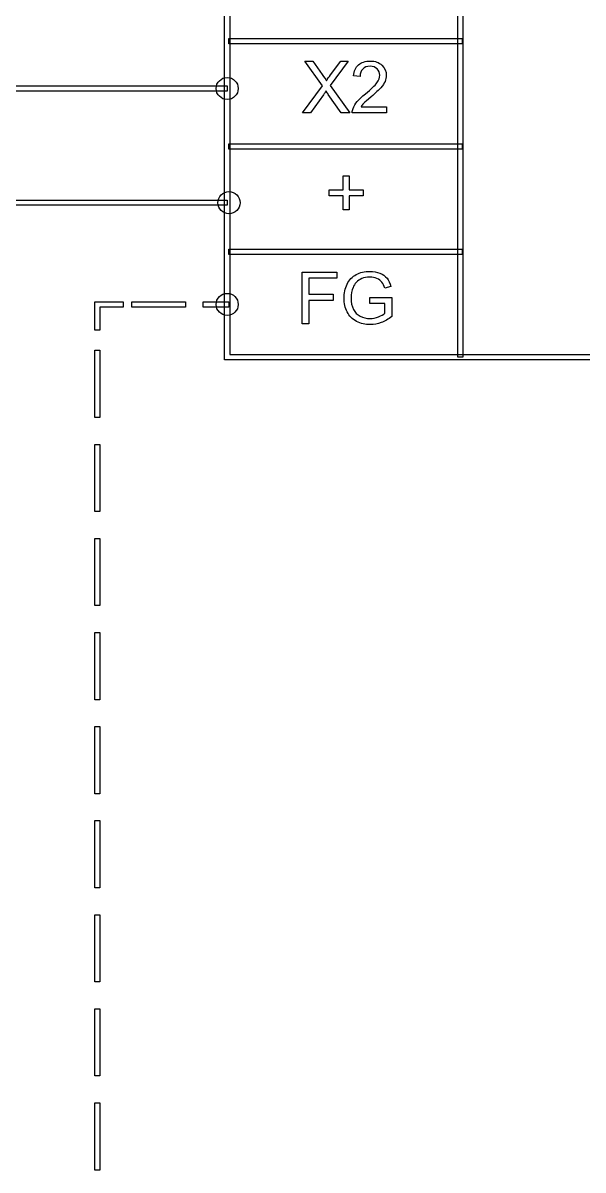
# Model space of a CAD drawing. Extents: x 55 to 793, y 34 to 1048.
# Drawn here: x 394.5 to 467.1, y 624.4 to 773.1 of the extents above; entities that cross this region are included whole.
import ezdxf

# ---------------------------------------------------------------- set-up
doc = ezdxf.new("R2010")
doc.units = 0
doc.layers.add('1', color=7, linetype='CONTINUOUS')

msp = doc.modelspace()

# ---------------------------------------------------------------- linework, layer by layer
at = {"layer": '1', "color": 7}
for points in [[(420.659676, 729.436381), (420.659676, 882.215017), (549.216966, 882.215017), (549.216966, 729.436381), (548.552899, 881.54835), (421.326342, 881.54835), (421.326342, 730.103047), (548.883632, 730.103047), (548.550299, 729.769714), (549.216966, 729.436381), (548.883632, 729.436381)], [(450.884795, 729.770082), (450.884795, 852.324767), (420.99417, 852.324767), (420.99417, 852.991433), (451.551461, 852.991433), (451.551461, 729.770082)], [(421.226212, 770.398097), (421.226212, 771.064763), (451.45017, 771.064763), (451.45017, 770.398097)], [(421.226212, 756.744767), (421.226212, 757.411433), (451.45017, 757.411433), (451.45017, 756.744767)], [(436.036099, 748.849044), (436.036099, 750.681056), (434.217718, 750.681056), (434.217718, 751.446672), (436.036099, 751.446672), (436.036099, 753.265012), (436.810847, 753.265012), (436.810847, 751.446672), (438.629228, 751.446672), (438.629228, 750.681056), (436.810847, 750.681056), (436.810847, 748.849044)], [(421.226212, 743.090097), (421.226212, 743.756763), (451.45017, 743.756763), (451.45017, 743.090097)], [(430.71177, 734.095792), (430.71177, 740.77671), (435.218985, 740.77671), (435.218985, 739.988307), (431.595895, 739.988307), (431.595895, 737.919319), (434.731349, 737.919319), (434.731349, 737.130916), (431.595895, 737.130916), (431.595895, 734.095792)], [(403.827503, 733.263437), (403.827503, 736.930103), (407.49417, 736.930103), (407.49417, 736.263437), (404.49417, 736.263437), (404.49417, 733.263437)], [(408.651209, 736.263437), (408.651209, 736.930103), (415.5835, 736.930103), (415.5835, 736.263437)], [(417.894167, 736.263437), (417.894167, 736.930103), (421.2275, 736.930103), (421.2275, 736.263437)], [(403.827497, 721.943097), (403.827497, 730.65143), (404.494163, 730.65143), (404.494163, 721.943097)], [(403.827497, 709.747785), (403.827497, 718.458722), (404.494163, 718.458722), (404.494163, 709.747785)], [(403.827497, 697.555076), (403.827497, 706.263409), (404.494163, 706.263409), (404.494163, 697.555076)], [(403.827497, 685.359764), (403.827497, 694.070702), (404.494163, 694.070702), (404.494163, 685.359764)], [(403.827497, 673.167057), (403.827497, 681.87539), (404.494163, 681.87539), (404.494163, 673.167057)], [(403.827497, 660.974349), (403.827497, 669.682682), (404.494163, 669.682682), (404.494163, 660.974349)], [(403.827497, 648.779036), (403.827497, 657.489973), (404.494163, 657.489973), (404.494163, 648.779036)], [(403.827497, 636.586328), (403.827497, 645.294661), (404.494163, 645.294661), (404.494163, 636.586328)], [(403.827497, 624.391017), (403.827497, 633.101954), (404.494163, 633.101954), (404.494163, 624.391017)]]:
    msp.add_lwpolyline(points, close=True, dxfattribs=at)
for points in [[(430.752495, 761.442169), (433.33651, 764.923902), (431.057837, 768.123087), (432.110584, 768.123087), (433.322838, 766.409564)], [(434.389256, 766.35032), (435.733673, 768.123087), (436.695273, 768.123087), (434.34824, 764.974033), (436.877567, 761.442169), (435.783804, 761.442169), (434.102144, 763.825607)], [(438.217499, 766.131572), (437.37439, 766.218156)], [(393.551463, 764.926103), (420.99417, 764.926103), (420.99417, 764.259437), (393.022816, 764.259437), (393.022816, 764.59277)], [(433.491459, 763.77092), (431.814356, 761.442169), (430.752495, 761.442169)], [(441.635508, 762.230572), (441.635508, 761.442169), (437.219441, 761.442169)], [(438.358777, 762.230572), (441.635508, 762.230572)], [(393.551463, 750.120763), (420.99417, 750.120763), (420.99417, 749.454097), (393.022816, 749.454097), (393.022816, 749.78743)], [(442.223253, 738.908241), (441.425717, 738.689493)], [(439.493403, 736.716206), (439.493403, 737.500052), (442.323515, 737.504585), (442.323515, 735.025446)], [(441.457619, 735.472078), (441.457619, 736.716206), (439.493403, 736.716206)]]:
    msp.add_lwpolyline(points, dxfattribs=at)
for points in [[(437.37439, 766.218156), (437.432116, 766.847056), (437.649349, 767.325567), (438.02609, 767.653689)], [(438.02609, 767.653689), (438.402831, 767.984848), (438.908696, 768.150428), (439.543686, 768.150428)], [(439.525457, 767.471401), (439.130487, 767.471401), (438.814511, 767.352913), (438.577529, 767.115937)], [(440.432369, 767.134166), (440.201463, 767.358989), (439.899159, 767.471401), (439.525457, 767.471401)], [(439.543686, 768.150428), (440.184753, 768.150428), (440.692137, 767.972696), (441.06584, 767.617231)], [(441.06584, 767.617231), (441.439542, 767.261766), (441.626393, 766.821232), (441.626393, 766.295631)], [(419.560837, 764.59277), (419.560837, 765.383437), (420.203503, 766.02477), (420.99417, 766.02477)], [(420.99417, 766.02477), (421.783503, 766.02477), (422.42617, 765.383437), (422.42617, 764.59277)], [(433.322838, 766.409564), (433.575011, 766.054099), (433.754266, 765.780664), (433.860604, 765.58926)], [(433.860604, 765.58926), (434.009478, 765.832313), (434.185695, 766.085999), (434.389256, 766.35032)], [(438.577529, 767.115937), (438.340547, 766.878959), (438.220537, 766.550838), (438.217499, 766.131572)], [(440.400467, 765.32494), (440.655678, 765.674329), (440.783284, 766.003969), (440.783284, 766.313862)], [(440.783284, 766.313862), (440.783284, 766.638945), (440.666312, 766.91238), (440.432369, 767.134166)], [(441.626393, 766.295631), (441.626393, 766.028272), (441.571705, 765.765471), (441.462329, 765.507228)], [(420.99417, 763.16077), (420.203503, 763.16077), (419.560837, 763.802103), (419.560837, 764.59277)], [(422.42617, 764.59277), (422.42617, 763.802103), (421.783503, 763.16077), (420.99417, 763.16077)], [(438.928445, 763.912194), (439.654582, 764.507674), (440.145256, 764.97859), (440.400467, 765.32494)], [(440.915448, 764.691483), (440.663275, 764.405896), (440.24248, 764.013973), (439.653063, 763.515715)], [(441.462329, 765.507228), (441.352953, 765.248985), (441.170659, 764.97707), (440.915448, 764.691483)], [(433.810474, 764.272217), (433.6616, 764.029164), (433.555262, 763.862065), (433.491459, 763.77092)], [(434.102144, 763.825607), (434.007958, 763.962324), (433.910735, 764.111194), (433.810474, 764.272217)], [(437.315144, 762.011824), (437.427559, 762.312603), (437.606814, 762.608824), (437.852911, 762.900487)], [(437.852911, 762.900487), (438.102046, 763.19215), (438.460557, 763.529386), (438.928445, 763.912194)], [(439.653063, 763.515715), (439.16087, 763.102524), (438.844894, 762.821494), (438.705135, 762.672625)], [(437.219441, 761.442169), (437.213361, 761.63965), (437.245262, 761.829535), (437.315144, 762.011824)], [(438.705135, 762.672625), (438.565377, 762.526793), (438.449924, 762.379442), (438.358777, 762.230572)], [(419.79683, 749.78743), (419.79683, 750.578097), (420.438163, 751.21943), (421.227497, 751.21943)], [(421.227497, 751.21943), (422.019497, 751.21943), (422.66083, 750.578097), (422.66083, 749.78743)], [(421.227497, 748.35543), (420.438163, 748.35543), (419.79683, 748.996763), (419.79683, 749.78743)], [(422.66083, 749.78743), (422.66083, 748.996763), (422.019497, 748.35543), (421.227497, 748.35543)], [(437.725153, 740.480489), (438.235576, 740.753923), (438.823473, 740.89064), (439.488846, 740.89064)], [(439.488846, 740.89064), (439.971924, 740.89064), (440.40791, 740.811648), (440.796804, 740.653664)], [(440.796804, 740.653664), (441.188736, 740.498717), (441.495597, 740.281489), (441.717388, 740.001979)], [(436.143754, 737.40435), (436.143754, 738.054517), (436.278955, 738.66063), (436.549358, 739.22269)], [(436.549358, 739.22269), (436.822799, 739.787788), (437.21473, 740.207054), (437.725153, 740.480489)], [(437.72971, 739.464224), (437.550455, 739.263705), (437.410696, 739.043439), (437.310435, 738.803423)], [(438.445214, 739.947292), (438.150505, 739.825765), (437.912004, 739.664743), (437.72971, 739.464224)], [(439.493403, 740.134138), (439.089318, 740.134138), (438.739922, 740.071856), (438.445214, 739.947292)], [(440.413987, 739.956406), (440.137508, 740.074894), (439.830647, 740.134138), (439.493403, 740.134138)], [(441.052015, 739.491567), (440.903142, 739.68601), (440.690466, 739.840956), (440.413987, 739.956406)], [(441.425717, 738.689493), (441.325456, 739.029767), (441.200888, 739.297125), (441.052015, 739.491567)], [(441.717388, 740.001979), (441.939178, 739.722467), (442.1078, 739.357888), (442.223253, 738.908241)], [(419.560837, 736.59677), (419.560837, 737.38877), (420.203503, 738.02877), (420.99417, 738.02877)], [(420.99417, 738.02877), (421.783503, 738.02877), (422.42617, 737.38877), (422.42617, 736.59677)], [(437.310435, 738.803423), (437.140294, 738.390234), (437.055223, 737.942105), (437.055223, 737.459037)], [(420.99417, 735.166103), (420.203503, 735.166103), (419.560837, 735.807437), (419.560837, 736.59677)], [(422.42617, 736.59677), (422.42617, 735.807437), (421.783503, 735.166103), (420.99417, 735.166103)], [(436.553915, 735.622468), (436.280475, 736.154146), (436.143754, 736.748107), (436.143754, 737.40435)], [(437.055223, 737.459037), (437.055223, 736.863557), (437.157004, 736.365299), (437.360565, 735.964261)], [(437.766169, 734.401103), (437.231441, 734.683668), (436.827356, 735.09079), (436.553915, 735.622468)], [(437.360565, 735.964261), (437.567165, 735.563224), (437.866431, 735.265484), (438.258362, 735.071042)], [(438.258362, 735.071042), (438.650294, 734.8766), (439.066532, 734.779378), (439.507075, 734.779378)], [(439.507075, 734.779378), (439.889892, 734.779378), (440.263594, 734.852294), (440.628182, 734.998125)], [(440.628182, 734.998125), (440.99277, 735.146995), (441.269249, 735.30498), (441.457619, 735.472078)], [(442.323515, 735.025446), (441.889048, 734.679095), (441.440909, 734.417813), (440.979098, 734.2416)], [(439.557206, 733.981837), (438.900948, 733.981837), (438.303936, 734.121592), (437.766169, 734.401103)], [(440.979098, 734.2416), (440.517287, 734.068425), (440.043323, 733.981837), (439.557206, 733.981837)]]:
    msp.add_open_spline(points, degree=3, dxfattribs=at)

doc.saveas('drawing.dxf')
